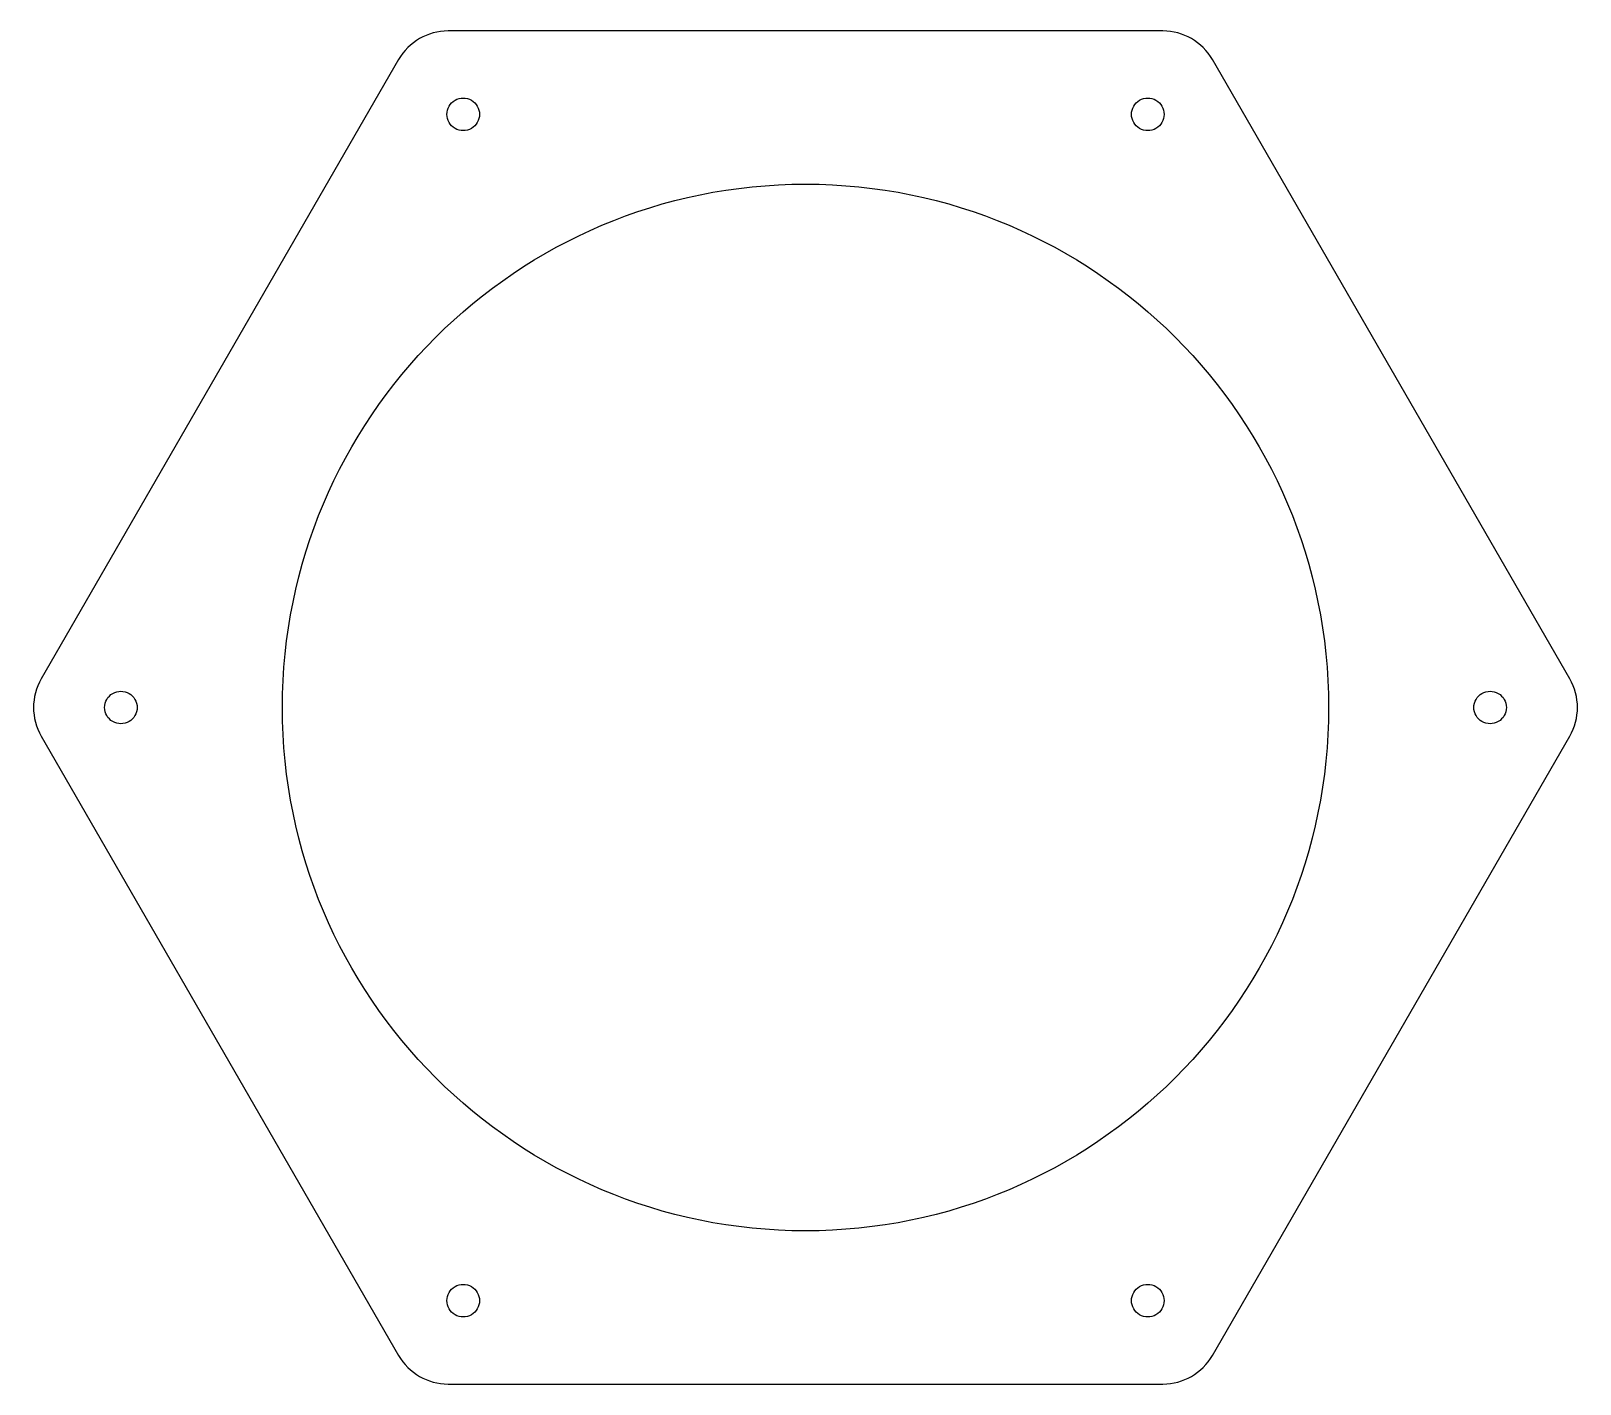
# Model space of a CAD drawing. Extents: x -1 to 378, y 24 to 215.
# Drawn here: x 95.3 to 168.5, y 93.4 to 157.3 of the extents above; entities that cross this region are included whole.
import ezdxf

# ---------------------------------------------------------------- set-up
doc = ezdxf.new("R2010")
doc.units = 0
doc.layers.add('Layer_1', color=7, linetype='CONTINUOUS')

msp = doc.modelspace()

# ---------------------------------------------------------------- linework, layer by layer
at = {"layer": 'Layer_1', "color": 7}
for p, q in [((148.78491, 157.303093), (115.02786, 157.303093)), ((112.69133, 155.954106), (95.81279, 126.719611)), ((114.972139, 153.36922), (114.972139, 153.36922)), ((147.302149, 153.36922), (147.302149, 153.36922)), ((98.807149, 125.370621), (98.807149, 125.370621)), ((107.202814, 125.370621), (107.202814, 125.370621)), ((163.467149, 125.370621), (163.467149, 125.370621)), ((114.972139, 97.372031), (114.972139, 97.372031)), ((147.302149, 97.372031), (147.302149, 97.372031)), ((115.02786, 93.438161), (148.78491, 93.438161))]:
    msp.add_line(p, q, dxfattribs=at)
for points in [[(115.02786, 157.303093), (114.063961, 157.303097), (113.173281, 156.788865), (112.69133, 155.954106)], [(151.12144, 155.954106), (150.639489, 156.788865), (149.748808, 157.303097), (148.78491, 157.303093)], [(167.99998, 126.719611), (167.99998, 126.719611), (151.12144, 155.954106), (151.12144, 155.954106)], [(114.972139, 153.36922), (114.972139, 153.644039), (115.118754, 153.897983), (115.356754, 154.035393)], [(115.356754, 154.035393), (115.594755, 154.172803), (115.887984, 154.172803), (116.125985, 154.035393)], [(116.125985, 154.035393), (116.363986, 153.897983), (116.510601, 153.644039), (116.510601, 153.36922)], [(147.302149, 153.36922), (147.302149, 153.644039), (147.448764, 153.897983), (147.686764, 154.035393)], [(147.686764, 154.035393), (147.924765, 154.172803), (148.217994, 154.172803), (148.455995, 154.035393)], [(148.455995, 154.035393), (148.693996, 153.897983), (148.840611, 153.644039), (148.840611, 153.36922)], [(115.356754, 152.703046), (115.118754, 152.840456), (114.972139, 153.0944), (114.972139, 153.36922)], [(116.510601, 153.36922), (116.510601, 153.0944), (116.363986, 152.840456), (116.125985, 152.703046)], [(147.686764, 152.703046), (147.448764, 152.840456), (147.302149, 153.0944), (147.302149, 153.36922)], [(148.840611, 153.36922), (148.840611, 153.0944), (148.693996, 152.840456), (148.455995, 152.703046)], [(116.125985, 152.703046), (115.887984, 152.565637), (115.594755, 152.565637), (115.356754, 152.703046)], [(148.455995, 152.703046), (148.217994, 152.565637), (147.924765, 152.565637), (147.686764, 152.703046)], [(107.202814, 125.370621), (107.202814, 139.014023), (118.262977, 150.074186), (131.90638, 150.074186)], [(131.90638, 150.074186), (145.549782, 150.074186), (156.609945, 139.014023), (156.609946, 125.370621)], [(95.81279, 126.719611), (95.330843, 125.884853), (95.330843, 124.856389), (95.81279, 124.021631)], [(167.99998, 124.021631), (168.481927, 124.856389), (168.481927, 125.884853), (167.99998, 126.719611)], [(98.807149, 125.370621), (98.807149, 125.64544), (98.953764, 125.899384), (99.191764, 126.036794)], [(99.191764, 126.036794), (99.429765, 126.174204), (99.722994, 126.174204), (99.960995, 126.036794)], [(99.960995, 126.036794), (100.198996, 125.899384), (100.345611, 125.64544), (100.345611, 125.370621)], [(163.467149, 125.370621), (163.467149, 125.64544), (163.613764, 125.899384), (163.851764, 126.036794)], [(163.851764, 126.036794), (164.089765, 126.174204), (164.382994, 126.174204), (164.620995, 126.036794)], [(164.620995, 126.036794), (164.858996, 125.899384), (165.005611, 125.64544), (165.005611, 125.370621)], [(99.191764, 124.704447), (98.953764, 124.841857), (98.807149, 125.095801), (98.807149, 125.370621)], [(100.345611, 125.370621), (100.345611, 125.095801), (100.198996, 124.841857), (99.960995, 124.704447)], [(131.90638, 100.667056), (118.262977, 100.667056), (107.202814, 111.727218), (107.202814, 125.370621)], [(156.609946, 125.370621), (156.609945, 111.727218), (145.549782, 100.667056), (131.90638, 100.667056)], [(163.851764, 124.704447), (163.613764, 124.841857), (163.467149, 125.095801), (163.467149, 125.370621)], [(165.005611, 125.370621), (165.005611, 125.095801), (164.858996, 124.841857), (164.620995, 124.704447)], [(99.960995, 124.704447), (99.722994, 124.567038), (99.429765, 124.567038), (99.191764, 124.704447)], [(164.620995, 124.704447), (164.382994, 124.567038), (164.089765, 124.567038), (163.851764, 124.704447)], [(95.81279, 124.021631), (95.81279, 124.021631), (112.69133, 94.787141), (112.69133, 94.787141)], [(151.12144, 94.787141), (151.12144, 94.787141), (167.99998, 124.021631), (167.99998, 124.021631)], [(114.972139, 97.372031), (114.972139, 97.64685), (115.118754, 97.900794), (115.356754, 98.038204)], [(115.356754, 98.038204), (115.594755, 98.175614), (115.887984, 98.175614), (116.125985, 98.038204)], [(116.125985, 98.038204), (116.363986, 97.900794), (116.510601, 97.64685), (116.510601, 97.372031)], [(147.302149, 97.372031), (147.302149, 97.64685), (147.448764, 97.900794), (147.686764, 98.038204)], [(147.686764, 98.038204), (147.924765, 98.175614), (148.217994, 98.175614), (148.455995, 98.038204)], [(148.455995, 98.038204), (148.693996, 97.900794), (148.840611, 97.64685), (148.840611, 97.372031)], [(115.356754, 96.705857), (115.118754, 96.843267), (114.972139, 97.097211), (114.972139, 97.372031)], [(116.510601, 97.372031), (116.510601, 97.097211), (116.363986, 96.843267), (116.125985, 96.705857)], [(147.686764, 96.705857), (147.448764, 96.843267), (147.302149, 97.097211), (147.302149, 97.372031)], [(148.840611, 97.372031), (148.840611, 97.097211), (148.693996, 96.843267), (148.455995, 96.705857)], [(116.125985, 96.705857), (115.887984, 96.568448), (115.594755, 96.568448), (115.356754, 96.705857)], [(148.455995, 96.705857), (148.217994, 96.568448), (147.924765, 96.568448), (147.686764, 96.705857)], [(112.69133, 94.787141), (113.173282, 93.952384), (114.063963, 93.438156), (115.02786, 93.438161)], [(148.78491, 93.438161), (149.748807, 93.438156), (150.639487, 93.952384), (151.12144, 94.787141)]]:
    msp.add_open_spline(points, degree=3, dxfattribs=at)

doc.saveas('drawing.dxf')
